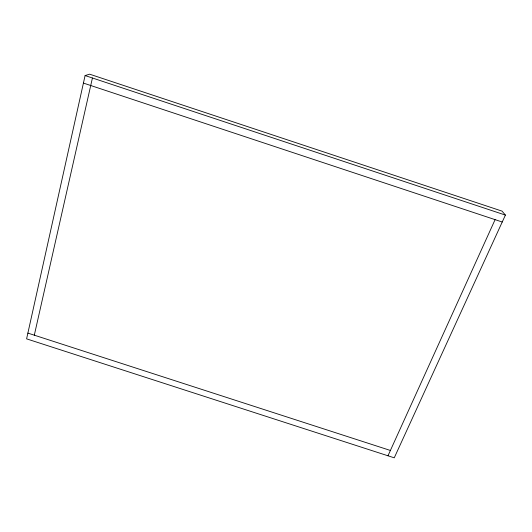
<?xml version="1.0" encoding="UTF-8"?>
<svg xmlns="http://www.w3.org/2000/svg" width="532" height="532" viewBox="0 0 532 532"><rect width="100%" height="100%" fill="white"/><g stroke="black" fill="none" stroke-linecap="round" stroke-linejoin="round"><path stroke-width="0.8" d="M85.093 75.557L26.6 338.857L394.252 457.819L505.4 215.088L502.042 211.124L89.635 74.181L85.093 75.557L505.4 215.088M34.307 335.18L92.428 77.998M387.981 455.784L495.099 219.643M27.877 333.099L390.395 450.464M83.424 83.085L502.228 222.01"/></g></svg>
